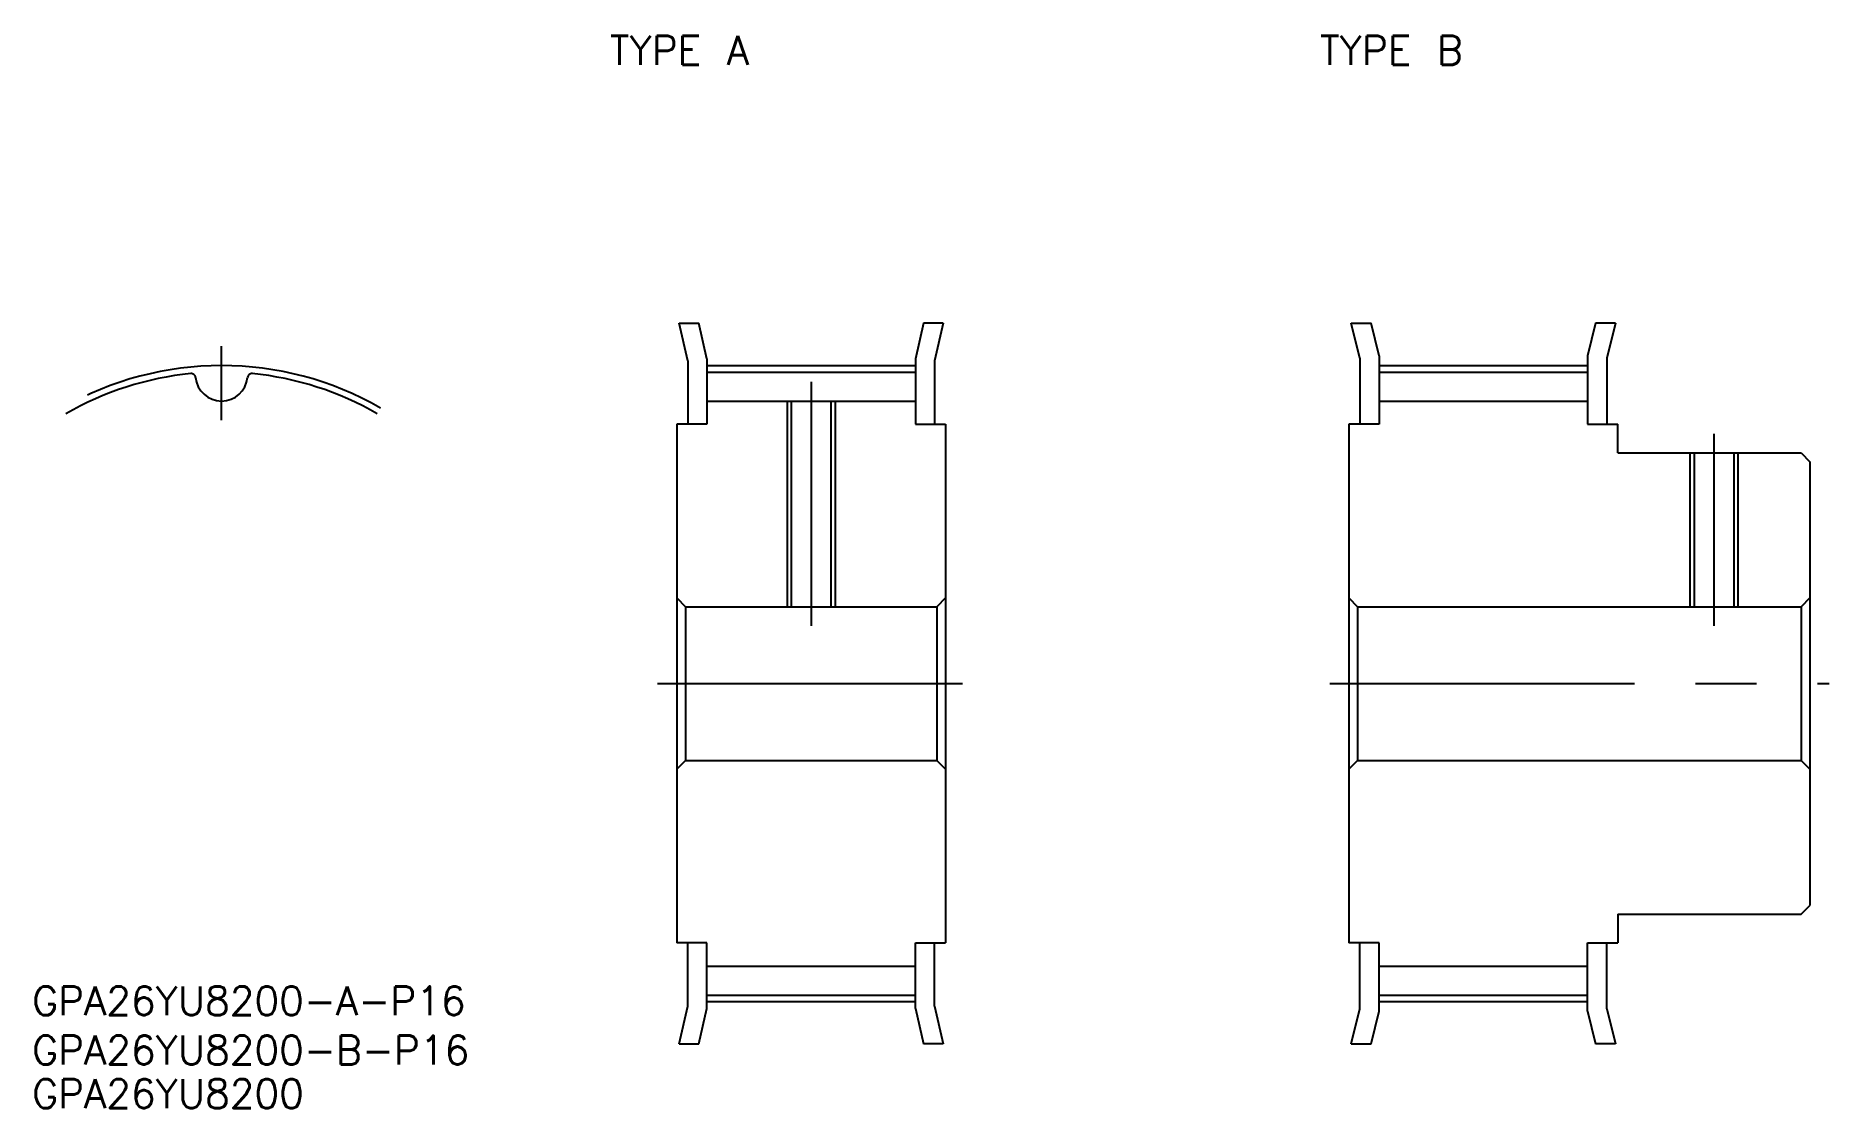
# Model space of a CAD drawing. Extents: x -19 to 167, y -44 to 67.
import ezdxf

# ---------------------------------------------------------------- set-up
doc = ezdxf.new("R2010")
doc.units = 0
doc.linetypes.add('CENTER', pattern=[50.8, 31.75, -6.35, 6.35, -6.35])
doc.layers.get('0').update_dxf_attribs({"linetype": 'CONTINUOUS'})
doc.layers.add('CENTER', color=1, linetype='CENTER')
doc.styles.get("Standard").update_dxf_attribs({"font": 'txt.shx', "height": 3, "bigfont": 'bigfont.shx'})

msp = doc.modelspace()

# ---------------------------------------------------------------- linework, layer by layer
at = {"color": 7, "linetype": 'CONTINUOUS'}
for p, q in [((47.64, 37.5), (49.69, 37.5)), ((48.54, 33.58), (47.64, 37.5)), ((50.54, 33.81), (49.69, 37.5)), ((73.09, 37.5), (72.24, 33.81)), ((75.14, 37.5), (73.09, 37.5)), ((75.14, 37.5), (74.24, 33.58)), ((117.63, 37.5), (119.69, 37.5)), ((118.53, 33.87), (117.63, 37.5)), ((120.53, 34.11), (119.69, 37.5)), ((143.07, 37.5), (142.23, 34.11)), ((145.13, 37.5), (143.07, 37.5)), ((145.13, 37.5), (144.23, 33.87)), ((50.54, 33.81), (50.54, 27)), ((72.24, 33.81), (72.24, 27)), ((118.53, 33.87), (118.53, 27)), ((120.53, 34.11), (120.53, 27)), ((142.23, 34.11), (142.23, 27)), ((144.23, 33.87), (144.23, 27)), ((48.54, 33.58), (48.54, 27)), ((50.54, 32.42), (72.24, 32.42)), ((74.24, 33.58), (74.24, 27)), ((120.53, 32.42), (142.23, 32.42)), ((50.54, 29.4), (72.24, 29.4)), ((59.32, 29.4), (59.32, 8)), ((63.45, 29.4), (63.45, 8)), ((120.53, 29.4), (142.23, 29.4)), ((47.39, 27), (47.39, -27)), ((50.54, 27), (47.39, 27)), ((72.24, 27), (75.39, 27)), ((75.39, 27), (75.39, -27)), ((117.38, 27), (117.38, -27)), ((120.53, 27), (117.38, 27)), ((142.23, 27), (145.38, 27)), ((145.38, 24), (145.38, 27)), ((145.38, 24), (164.47, 24)), ((153.31, 24), (153.31, 8)), ((157.45, 24), (157.45, 8)), ((164.47, 24), (165.38, 23.09)), ((165.38, 23.09), (165.38, -23.09)), ((47.39, 8.91), (48.29, 8)), ((48.29, 8), (74.48, 8)), ((48.29, 8), (48.29, -8)), ((75.39, 8.91), (74.48, 8)), ((74.48, 8), (74.48, -8)), ((117.38, 8.91), (118.29, 8)), ((118.29, 8), (164.47, 8)), ((118.29, 8), (118.29, -8)), ((165.38, 8.91), (164.47, 8)), ((164.47, 8), (164.47, -8)), ((47.39, -8.91), (48.29, -8)), ((48.29, -8), (74.48, -8)), ((75.39, -8.91), (74.48, -8)), ((117.38, -8.91), (118.29, -8)), ((118.29, -8), (164.47, -8)), ((165.38, -8.91), (164.47, -8)), ((145.38, -24), (164.47, -24)), ((145.38, -24), (145.38, -27)), ((164.47, -24), (165.38, -23.09)), ((50.54, -27), (47.39, -27)), ((48.54, -33.58), (48.54, -27)), ((50.54, -33.81), (50.54, -27)), ((72.24, -27), (75.39, -27)), ((72.24, -33.81), (72.24, -27)), ((74.24, -33.58), (74.24, -27)), ((120.53, -27), (117.38, -27)), ((118.53, -33.87), (118.53, -27)), ((120.53, -34.11), (120.53, -27)), ((142.23, -27), (145.38, -27)), ((142.23, -34.11), (142.23, -27)), ((144.23, -33.87), (144.23, -27)), ((50.54, -29.4), (72.24, -29.4)), ((120.53, -29.4), (142.23, -29.4)), ((47.64, -37.5), (48.54, -33.58)), ((50.54, -32.42), (72.24, -32.42)), ((74.24, -33.58), (75.14, -37.5)), ((120.53, -32.42), (142.23, -32.42)), ((49.69, -37.5), (50.54, -33.81)), ((72.24, -33.81), (73.09, -37.5)), ((117.63, -37.5), (118.53, -33.87)), ((119.69, -37.5), (120.53, -34.11)), ((142.23, -34.11), (143.07, -37.5)), ((144.23, -33.87), (145.13, -37.5)), ((47.64, -37.5), (49.69, -37.5)), ((75.14, -37.5), (73.09, -37.5)), ((117.63, -37.5), (119.69, -37.5)), ((145.13, -37.5), (143.07, -37.5))]:
    msp.add_line(p, q, dxfattribs=at)
at = {"color": 3, "linetype": 'CONTINUOUS'}
for p, q in [((58.89, 29.4), (58.89, 8)), ((63.89, 29.4), (63.89, 8)), ((152.88, 24), (152.88, 8)), ((157.88, 24), (157.88, 8))]:
    msp.add_line(p, q, dxfattribs=at)
at = {"color": 7, "linetype": 'CONTINUOUS'}
for centre, radius, start, end in [((0, 0), 32.42, 95.666, 120), ((-3.16, 31.81), 0.453, 5.5591, 95.666), ((0, 32.12), 2.72, 185.5591, 354.4409), ((3.16, 31.81), 0.453, 84.334, 174.4409), ((0, 0), 32.42, 60, 84.334)]:
    msp.add_arc(centre, radius, start, end, dxfattribs=at)
at = {"layer": 'CENTER', "color": 1, "linetype": 'CENTER'}
for p, q in [((0, 27.4), (0, 35.1)), ((50.54, 33.11), (72.24, 33.11)), ((120.53, 33.11), (142.23, 33.11)), ((61.39, 31.4), (61.39, 6)), ((155.38, 26), (155.38, 6)), ((45.39, 0), (77.39, 0)), ((115.38, 0), (167.38, 0)), ((50.54, -33.1), (72.24, -33.1)), ((120.53, -33.1), (142.23, -33.1))]:
    msp.add_line(p, q, dxfattribs=at)
msp.add_arc((0, 0), 33.1, 60, 120, dxfattribs=at)

# ---------------------------------------------------------------- texts
at = {"color": 7, "linetype": 'CONTINUOUS'}
for s, p in [('TYPE A', (40.42, 64.41)), ('TYPE B', (114.35, 64.41)), ('GPA26YU8200-A-P16', (-19.72, -34.52)), ('GPA26YU8200-B-P16', (-19.72, -39.65)), ('GPA26YU8200', (-19.72, -44.19))]:
    msp.add_text(s, height=3, dxfattribs=at).set_placement(p)

doc.saveas('drawing.dxf')
